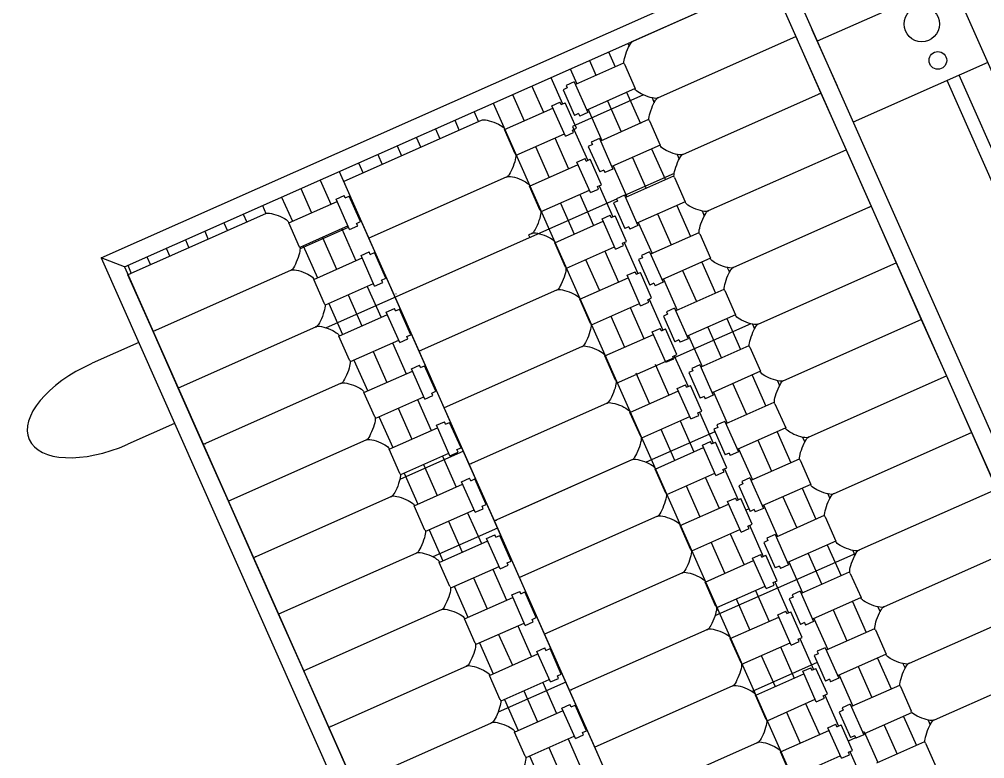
# Model space of a CAD drawing. Extents: x 3 to 114, y 126 to 173.
# Drawn here: x 82.012 to 83.104, y 167.817 to 168.653 of the extents above; entities that cross this region are included whole.
import ezdxf

# ---------------------------------------------------------------- set-up
doc = ezdxf.new("R2010")
doc.units = 0
doc.header["$LTSCALE"] = 0.02
doc.header["$MEASUREMENT"] = 0
doc.layers.get('0').update_dxf_attribs({"linetype": 'CONTINUOUS'})
doc.layers.add('A.enologiche', color=123, linetype='CONTINUOUS')

# ---------------------------------------------------------------- blocks, each defined once
blk = doc.blocks.new('AUDIT_I_000516092939-104')
for centre, major_axis, ratio, start_param, end_param in [((137.96, 97.91), (0.125, 0.125), 0.22381, 2.70123, 3.141593), ((137.96, 97.91), (0.125, 0.125), 0.22381, 0, 0.440362), ((144.71, 97.91), (0.125, -0.125), 0.249315, 2.652925, 3.141593), ((144.71, 97.91), (0.125, -0.125), 0.249315, 0, 0.488667), ((144.96, 97.91), (0.125, 0.125), 0.22381, 2.70123, 3.141593), ((144.96, 97.91), (0.125, 0.125), 0.22381, 0, 0.440362), ((151.71, 97.91), (0.125, -0.125), 0.249315, 2.652925, 3.141593), ((151.71, 97.91), (0.125, -0.125), 0.249315, 0, 0.488667), ((151.96, 97.91), (0.125, 0.125), 0.22381, 2.70123, 3.141593), ((151.96, 97.91), (0.125, 0.125), 0.22381, 0, 0.440362), ((158.71, 97.91), (0.125, -0.125), 0.249315, 2.652925, 3.141593), ((158.71, 97.91), (0.125, -0.125), 0.249315, 0, 0.488667), ((158.96, 97.91), (0.125, 0.125), 0.22381, 2.70123, 3.141593), ((158.96, 97.91), (0.125, 0.125), 0.22381, 0, 0.440362), ((165.71, 97.91), (0.125, -0.125), 0.249315, 2.652925, 3.141593), ((165.71, 97.91), (0.125, -0.125), 0.249315, 0, 0.488667), ((165.96, 97.91), (0.125, 0.125), 0.22381, 2.70123, 3.141593), ((165.96, 97.91), (0.125, 0.125), 0.22381, 0, 0.440362), ((172.71, 97.91), (0.125, -0.125), 0.249315, 2.652925, 3.141593), ((172.71, 97.91), (0.125, -0.125), 0.249315, 0, 0.488667), ((172.96, 97.91), (0.125, 0.125), 0.22381, 2.70123, 3.141593), ((172.96, 97.91), (0.125, 0.125), 0.22381, 0, 0.440362), ((179.71, 97.91), (0.125, -0.125), 0.249315, 2.652925, 3.141593), ((179.71, 97.91), (0.125, -0.125), 0.249315, 0, 0.488667), ((179.96, 97.91), (0.125, 0.125), 0.22381, 2.70123, 3.141593), ((179.96, 97.91), (0.125, 0.125), 0.22381, 0, 0.440362), ((186.71, 97.91), (0.125, -0.125), 0.249315, 2.652925, 3.141593), ((186.71, 97.91), (0.125, -0.125), 0.249315, 0, 0.488667), ((186.96, 97.91), (0.125, 0.125), 0.22381, 2.70123, 3.141593), ((186.96, 97.91), (0.125, 0.125), 0.22381, 0, 0.440362), ((193.71, 97.91), (0.125, -0.125), 0.249315, 2.652925, 3.141593), ((193.71, 97.91), (0.125, -0.125), 0.249315, 0, 0.488667), ((193.96, 97.91), (0.125, 0.125), 0.22381, 2.70123, 3.141593), ((193.96, 97.91), (0.125, 0.125), 0.22381, 0, 0.440362), ((138.21, 71.31), (0.125, 0.125), 0.22381, 2.70123, 3.141593), ((138.21, 71.31), (0.125, 0.125), 0.22381, 0, 0.440362), ((144.96, 71.31), (0.125, -0.125), 0.249315, 2.652925, 3.141593), ((144.96, 71.31), (0.125, -0.125), 0.249315, 0, 0.488667), ((145.21, 71.31), (0.125, 0.125), 0.22381, 2.70123, 3.141593), ((145.21, 71.31), (0.125, 0.125), 0.22381, 0, 0.440362), ((151.96, 71.31), (0.125, -0.125), 0.249315, 2.652925, 3.141593), ((151.96, 71.31), (0.125, -0.125), 0.249315, 0, 0.488667), ((152.21, 71.31), (0.125, 0.125), 0.22381, 2.70123, 3.141593), ((152.21, 71.31), (0.125, 0.125), 0.22381, 0, 0.440362), ((158.96, 71.31), (0.125, -0.125), 0.249315, 2.652925, 3.141593), ((158.96, 71.31), (0.125, -0.125), 0.249315, 0, 0.488667), ((159.21, 71.31), (0.125, 0.125), 0.22381, 2.70123, 3.141593), ((159.21, 71.31), (0.125, 0.125), 0.22381, 0, 0.440362), ((165.96, 71.31), (0.125, -0.125), 0.249315, 2.652925, 3.141593), ((165.96, 71.31), (0.125, -0.125), 0.249315, 0, 0.488667), ((166.21, 71.31), (0.125, 0.125), 0.22381, 2.70123, 3.141593), ((166.21, 71.31), (0.125, 0.125), 0.22381, 0, 0.440362), ((172.96, 71.31), (0.125, -0.125), 0.249315, 2.652925, 3.141593), ((172.96, 71.31), (0.125, -0.125), 0.249315, 0, 0.488667), ((173.21, 71.31), (0.125, 0.125), 0.22381, 2.70123, 3.141593), ((173.21, 71.31), (0.125, 0.125), 0.22381, 0, 0.440362), ((179.96, 71.31), (0.125, -0.125), 0.249315, 2.652925, 3.141593), ((179.96, 71.31), (0.125, -0.125), 0.249315, 0, 0.488667), ((180.21, 71.31), (0.125, 0.125), 0.22381, 2.70123, 3.141593), ((180.21, 71.31), (0.125, 0.125), 0.22381, 0, 0.440362), ((186.96, 71.31), (0.125, -0.125), 0.249315, 2.652925, 3.141593), ((186.96, 71.31), (0.125, -0.125), 0.249315, 0, 0.488667), ((187.21, 71.31), (0.125, 0.125), 0.22381, 2.70123, 3.141593), ((187.21, 71.31), (0.125, 0.125), 0.22381, 0, 0.440362), ((193.96, 71.31), (0.125, -0.125), 0.249315, 2.652925, 3.141593), ((193.96, 71.31), (0.125, -0.125), 0.249315, 0, 0.488667), ((194.21, 71.31), (0.125, 0.125), 0.22381, 2.70123, 3.141593), ((194.21, 71.31), (0.125, 0.125), 0.22381, 0, 0.440362), ((200.96, 71.31), (0.125, -0.125), 0.249315, 2.652925, 3.141593), ((200.96, 71.31), (0.125, -0.125), 0.249315, 0, 0.488667), ((201.21, 71.31), (0.125, 0.125), 0.22381, 2.70123, 3.141593), ((201.21, 71.31), (0.125, 0.125), 0.22381, 0, 0.440362), ((207.96, 71.31), (0.125, -0.125), 0.249315, 2.652925, 3.141593), ((207.96, 71.31), (0.125, -0.125), 0.249315, 0, 0.488667), ((208.21, 71.31), (0.125, 0.125), 0.22381, 2.70123, 3.141593), ((208.21, 71.31), (0.125, 0.125), 0.22381, 0, 0.440362), ((143.71, 18.16), (-0.125, -0.125), 0.22381, 0, 0.440362), ((143.96, 18.16), (-0.125, 0.125), 0.249315, 0, 0.488667), ((143.71, 18.16), (-0.125, -0.125), 0.22381, 2.70123, 3.141593), ((143.96, 18.16), (-0.125, 0.125), 0.249315, 2.652925, 3.141593), ((150.71, 18.16), (-0.125, -0.125), 0.22381, 0, 0.440362), ((150.96, 18.16), (-0.125, 0.125), 0.249315, 0, 0.488667), ((150.71, 18.16), (-0.125, -0.125), 0.22381, 2.70123, 3.141593), ((150.96, 18.16), (-0.125, 0.125), 0.249315, 2.652925, 3.141593), ((157.71, 18.16), (-0.125, -0.125), 0.22381, 0, 0.440362), ((157.96, 18.16), (-0.125, 0.125), 0.249315, 0, 0.488667), ((157.71, 18.16), (-0.125, -0.125), 0.22381, 2.70123, 3.141593), ((157.96, 18.16), (-0.125, 0.125), 0.249315, 2.652925, 3.141593), ((164.71, 18.16), (-0.125, -0.125), 0.22381, 0, 0.440362), ((164.71, 18.16), (-0.125, -0.125), 0.22381, 2.70123, 3.141593), ((164.96, 18.16), (-0.125, 0.125), 0.249315, 0, 0.488667), ((164.96, 18.16), (-0.125, 0.125), 0.249315, 2.652925, 3.141593), ((171.71, 18.16), (-0.125, -0.125), 0.22381, 0, 0.440362), ((171.96, 18.16), (-0.125, 0.125), 0.249315, 0, 0.488667), ((171.71, 18.16), (-0.125, -0.125), 0.22381, 2.70123, 3.141593), ((171.96, 18.16), (-0.125, 0.125), 0.249315, 2.652925, 3.141593), ((178.71, 18.16), (-0.125, -0.125), 0.22381, 0, 0.440362), ((178.71, 18.16), (-0.125, -0.125), 0.22381, 2.70123, 3.141593), ((178.96, 18.16), (-0.125, 0.125), 0.249315, 0, 0.488667), ((178.96, 18.16), (-0.125, 0.125), 0.249315, 2.652925, 3.141593), ((185.71, 18.16), (-0.125, -0.125), 0.22381, 0, 0.440362), ((185.96, 18.16), (-0.125, 0.125), 0.249315, 0, 0.488667), ((185.71, 18.16), (-0.125, -0.125), 0.22381, 2.70123, 3.141593), ((185.96, 18.16), (-0.125, 0.125), 0.249315, 2.652925, 3.141593), ((192.71, 18.16), (-0.125, -0.125), 0.22381, 0, 0.440362), ((192.71, 18.16), (-0.125, -0.125), 0.22381, 2.70123, 3.141593), ((192.96, 18.16), (-0.125, 0.125), 0.249315, 0, 0.488667), ((192.96, 18.16), (-0.125, 0.125), 0.249315, 2.652925, 3.141593)]:
    blk.add_ellipse(centre, major_axis=major_axis, ratio=ratio, start_param=start_param, end_param=end_param)

msp = doc.modelspace()

# ---------------------------------------------------------------- linework, layer by layer
at = {"layer": 'A.enologiche'}
for p, q in [((82.1041, 168.3833), (82.8719, 168.724)), ((82.8719, 168.724), (83.3748, 167.5905)), ((82.1305, 168.3731), (82.8617, 168.6976)), ((82.7064, 168.6286), (82.8617, 168.6976)), ((82.8617, 168.6976), (83.3484, 167.6007)), ((82.8617, 168.6976), (82.8901, 168.6336)), ((82.9084, 168.6417), (82.9368, 168.5777)), ((82.7001, 168.6258), (82.7015, 168.6228)), ((82.7347, 168.5646), (82.8901, 168.6336)), ((82.7347, 168.5646), (82.8901, 168.6336)), ((82.8901, 168.6336), (82.9185, 168.5696)), ((82.6783, 168.6162), (82.6858, 168.5994)), ((82.6951, 168.6036), (82.6407, 168.5794)), ((82.6566, 168.6065), (82.664, 168.5898)), ((82.6348, 168.5969), (82.6423, 168.5801)), ((82.6962, 168.6022), (82.7084, 168.5748)), ((82.613, 168.5872), (82.6262, 168.5575)), ((82.6394, 168.5822), (82.6303, 168.5781)), ((82.6394, 168.5822), (82.6547, 168.5477)), ((82.5913, 168.5776), (82.6045, 168.5479)), ((82.6315, 168.5754), (82.627, 168.5733)), ((82.627, 168.5733), (82.6398, 168.5444)), ((82.6303, 168.5781), (82.6315, 168.5754)), ((82.7084, 168.5748), (82.6535, 168.5505)), ((82.5695, 168.5679), (82.5827, 168.5382)), ((82.7176, 168.5675), (82.6375, 168.532)), ((82.6769, 168.5608), (82.6924, 168.5258)), ((82.6986, 168.5705), (82.7142, 168.5354)), ((82.7274, 168.5642), (82.7299, 168.5588)), ((82.7631, 168.5006), (82.9185, 168.5696)), ((82.7631, 168.5006), (82.9185, 168.5696)), ((82.9185, 168.5696), (82.9469, 168.5056)), ((82.5477, 168.5582), (82.9586, 167.6324)), ((82.5605, 168.5283), (82.6153, 168.5527)), ((82.6141, 168.5554), (82.6232, 168.5595)), ((82.6294, 168.521), (82.6141, 168.5554)), ((82.6245, 168.5567), (82.6232, 168.5595)), ((82.6245, 168.5567), (82.629, 168.5588)), ((82.6419, 168.5298), (82.629, 168.5588)), ((82.6551, 168.5512), (82.6706, 168.5161)), ((82.5341, 168.5385), (82.3787, 168.4696)), ((82.5042, 168.5389), (82.5093, 168.5275)), ((82.526, 168.5486), (82.5311, 168.5372)), ((82.6444, 168.5464), (82.6398, 168.5444)), ((82.6444, 168.5464), (82.6456, 168.5437)), ((82.6547, 168.5477), (82.6456, 168.5437)), ((82.7235, 168.5396), (82.6691, 168.5154)), ((82.7246, 168.5382), (82.7367, 168.5108)), ((82.4825, 168.5293), (82.4875, 168.5178)), ((82.5726, 168.5009), (82.5605, 168.5283)), ((82.6373, 168.5278), (82.6419, 168.5298)), ((82.6385, 168.525), (82.6373, 168.5278)), ((82.6375, 168.532), (82.6546, 168.4935)), ((82.4607, 168.5196), (82.4658, 168.5082)), ((82.5737, 168.4996), (82.6282, 168.5237)), ((82.6173, 168.5189), (82.6329, 168.4839)), ((82.6294, 168.521), (82.6385, 168.525)), ((82.6678, 168.5182), (82.6587, 168.5141)), ((82.6678, 168.5182), (82.6831, 168.4837)), ((82.4389, 168.51), (82.444, 168.4985)), ((82.5955, 168.5093), (82.6111, 168.4742)), ((82.6599, 168.5114), (82.6553, 168.5093)), ((82.6553, 168.5093), (82.6682, 168.4804)), ((82.6587, 168.5141), (82.6599, 168.5114)), ((82.7367, 168.5108), (82.6819, 168.4865)), ((82.727, 168.5065), (82.7426, 168.4715)), ((82.7915, 168.4367), (82.9469, 168.5056)), ((82.7915, 168.4367), (82.9469, 168.5056)), ((82.9469, 168.5056), (82.9753, 168.4416)), ((82.4172, 168.5003), (82.4222, 168.4889)), ((82.5723, 168.503), (82.5718, 168.5028)), ((82.6425, 168.4914), (82.6516, 168.4955)), ((82.6528, 168.4927), (82.6516, 168.4955)), ((82.6528, 168.4927), (82.6574, 168.4948)), ((82.6703, 168.4658), (82.6574, 168.4948)), ((82.7052, 168.4968), (82.7208, 168.4618)), ((82.7558, 168.5003), (82.7582, 168.4948)), ((82.3954, 168.4906), (82.4005, 168.4792)), ((82.5889, 168.4644), (82.6437, 168.4887)), ((82.6578, 168.457), (82.6425, 168.4914)), ((82.6831, 168.4837), (82.674, 168.4797)), ((82.6835, 168.4872), (82.699, 168.4521)), ((82.3736, 168.481), (82.8603, 167.3841)), ((82.5625, 168.4745), (82.4071, 168.4056)), ((82.5625, 168.4745), (82.4071, 168.4056)), ((82.6728, 168.4824), (82.6682, 168.4804)), ((82.6728, 168.4824), (82.674, 168.4797)), ((82.7526, 168.4788), (82.6964, 168.4539)), ((82.7519, 168.4756), (82.6974, 168.4514)), ((82.753, 168.4743), (82.7651, 168.4468)), ((82.3301, 168.4617), (82.3423, 168.4342)), ((82.3519, 168.4713), (82.364, 168.4439)), ((82.4071, 168.4056), (82.3787, 168.4696)), ((82.601, 168.4369), (82.5889, 168.4644)), ((82.6657, 168.4638), (82.6703, 168.4658)), ((82.6669, 168.4611), (82.6657, 168.4638)), ((82.6675, 168.4646), (82.683, 168.4295)), ((82.3083, 168.452), (82.3205, 168.4246)), ((82.37, 168.4498), (82.3791, 168.4539)), ((82.3803, 168.4511), (82.3791, 168.4539)), ((82.3803, 168.4511), (82.3849, 168.4532)), ((82.3977, 168.4242), (82.3849, 168.4532)), ((82.6021, 168.4356), (82.6565, 168.4597)), ((82.6457, 168.4549), (82.6612, 168.4199)), ((82.6578, 168.457), (82.6669, 168.4611)), ((82.6962, 168.4542), (82.6871, 168.4501)), ((82.6962, 168.4542), (82.7115, 168.4198)), ((82.2866, 168.4424), (82.2905, 168.4335)), ((82.3163, 168.4227), (82.3712, 168.4471)), ((82.6872, 168.4498), (82.3586, 168.304)), ((82.3852, 168.4154), (82.37, 168.4498)), ((82.6239, 168.4453), (82.6395, 168.4102)), ((82.6883, 168.4474), (82.6837, 168.4454)), ((82.6837, 168.4454), (82.6966, 168.4164)), ((82.6871, 168.4501), (82.6883, 168.4474)), ((82.7651, 168.4468), (82.7103, 168.4225)), ((82.7554, 168.4425), (82.771, 168.4075)), ((82.8199, 168.3727), (82.9753, 168.4416)), ((82.8199, 168.3727), (82.9753, 168.4416)), ((82.9753, 168.4416), (83.0037, 168.3776)), ((82.2899, 168.4329), (82.1345, 168.364)), ((82.2648, 168.4327), (82.2688, 168.4236)), ((82.6709, 168.4274), (82.68, 168.4315)), ((82.6812, 168.4288), (82.68, 168.4315)), ((82.6812, 168.4288), (82.6858, 168.4308)), ((82.6986, 168.4018), (82.6858, 168.4308)), ((82.7336, 168.4329), (82.7492, 168.3978)), ((82.7842, 168.4363), (82.7866, 168.4309)), ((82.243, 168.423), (82.2471, 168.4139)), ((82.3285, 168.3953), (82.3163, 168.4227)), ((82.3835, 168.4193), (82.3288, 168.395)), ((82.3296, 168.394), (82.384, 168.4181)), ((82.3852, 168.4154), (82.3944, 168.4195)), ((82.3932, 168.4222), (82.3977, 168.4242)), ((82.3944, 168.4195), (82.3932, 168.4222)), ((82.3981, 168.4258), (82.3972, 168.4254)), ((82.6173, 168.4004), (82.6721, 168.4247)), ((82.6862, 168.393), (82.6709, 168.4274)), ((82.7011, 168.4184), (82.6966, 168.4164)), ((82.7011, 168.4184), (82.7024, 168.4157)), ((82.7115, 168.4198), (82.7024, 168.4157)), ((82.7119, 168.4232), (82.7274, 168.3882)), ((82.2213, 168.4134), (82.2253, 168.4042)), ((82.3764, 168.4161), (82.3924, 168.3799)), ((82.5909, 168.4105), (82.5878, 168.4092)), ((82.5909, 168.4105), (82.5878, 168.4092)), ((82.5878, 168.4092), (82.5891, 168.4063)), ((82.7803, 168.4116), (82.7258, 168.3875)), ((82.7814, 168.4103), (82.7935, 168.3828)), ((82.1995, 168.4037), (82.2035, 168.3946)), ((82.3328, 168.3968), (82.3489, 168.3606)), ((82.3546, 168.4064), (82.3706, 168.3703)), ((82.4355, 168.3416), (82.4071, 168.4056)), ((82.6294, 168.3729), (82.6173, 168.4004)), ((82.6862, 168.393), (82.6953, 168.3971)), ((82.6941, 168.3998), (82.6986, 168.4018)), ((82.6953, 168.3971), (82.6941, 168.3998)), ((82.6958, 168.4006), (82.7114, 168.3656)), ((82.1777, 168.3941), (82.1818, 168.3849)), ((82.3983, 168.3858), (82.4075, 168.3899)), ((82.4136, 168.3514), (82.3983, 168.3858)), ((82.4087, 168.3872), (82.4075, 168.3899)), ((82.4087, 168.3872), (82.4133, 168.3892)), ((82.4261, 168.3602), (82.4133, 168.3892)), ((82.6305, 168.3716), (82.6849, 168.3958)), ((82.6741, 168.3909), (82.6896, 168.3559)), ((82.7246, 168.3902), (82.7155, 168.3861)), ((82.7155, 168.3861), (82.7167, 168.3834)), ((82.7246, 168.3902), (82.7399, 168.3558)), ((82.1041, 168.3833), (82.607, 167.2498)), ((82.1305, 168.3731), (82.1041, 168.3833)), ((82.1342, 168.3748), (82.1382, 168.3656)), ((82.156, 168.3844), (82.16, 168.3753)), ((82.3447, 168.3588), (82.3996, 168.3831)), ((82.6523, 168.3813), (82.6679, 168.3462)), ((82.7167, 168.3834), (82.7121, 168.3814)), ((82.7121, 168.3814), (82.725, 168.3524)), ((82.7935, 168.3828), (82.7387, 168.3585)), ((82.7838, 168.3785), (82.7993, 168.3435)), ((82.8483, 168.3087), (83.0037, 168.3776)), ((82.8483, 168.3087), (83.0037, 168.3776)), ((83.0037, 168.3776), (83.0321, 168.3137)), ((82.1305, 168.3731), (82.6172, 167.2762)), ((82.1629, 168.3), (82.1345, 168.364)), ((82.3183, 168.3689), (82.1629, 168.3)), ((82.3183, 168.3689), (82.1629, 168.3)), ((82.3189, 168.3695), (82.3191, 168.3691)), ((82.6993, 168.3635), (82.7084, 168.3675)), ((82.7145, 168.329), (82.6993, 168.3635)), ((82.7096, 168.3648), (82.7084, 168.3675)), ((82.7096, 168.3648), (82.7142, 168.3668)), ((82.727, 168.3379), (82.7142, 168.3668)), ((82.762, 168.3689), (82.7776, 168.3338)), ((82.8126, 168.3723), (82.815, 168.3669)), ((82.3569, 168.3313), (82.3447, 168.3588)), ((82.358, 168.33), (82.4124, 168.3542)), ((82.4136, 168.3514), (82.4228, 168.3555)), ((82.4215, 168.3582), (82.4261, 168.3602)), ((82.4228, 168.3555), (82.4215, 168.3582)), ((82.6456, 168.3364), (82.7005, 168.3607)), ((82.7295, 168.3545), (82.725, 168.3524)), ((82.7295, 168.3545), (82.7308, 168.3517)), ((82.7399, 168.3558), (82.7308, 168.3517)), ((82.7403, 168.3592), (82.7558, 168.3242)), ((82.3835, 168.3413), (82.399, 168.3063)), ((82.4053, 168.351), (82.4208, 168.3159)), ((82.4639, 168.2776), (82.4355, 168.3416)), ((82.6193, 168.3466), (82.4639, 168.2776)), ((82.6193, 168.3466), (82.4639, 168.2776)), ((82.8086, 168.3476), (82.7542, 168.3235)), ((82.8097, 168.3463), (82.8219, 168.3189)), ((82.3617, 168.3317), (82.3773, 168.2966)), ((82.6578, 168.309), (82.6456, 168.3364)), ((82.6589, 168.3076), (82.7133, 168.3318)), ((82.7145, 168.329), (82.7237, 168.3331)), ((82.7225, 168.3358), (82.727, 168.3379)), ((82.7237, 168.3331), (82.7225, 168.3358)), ((82.7242, 168.3366), (82.7398, 168.3016)), ((82.4267, 168.3219), (82.4359, 168.3259)), ((82.442, 168.2874), (82.4267, 168.3219)), ((82.4371, 168.3232), (82.4359, 168.3259)), ((82.4371, 168.3232), (82.4417, 168.3252)), ((82.4545, 168.2963), (82.4417, 168.3252)), ((82.7025, 168.327), (82.718, 168.2919)), ((82.753, 168.3262), (82.7439, 168.3222)), ((82.7439, 168.3222), (82.7451, 168.3194)), ((82.753, 168.3262), (82.7683, 168.2918)), ((82.3731, 168.2948), (82.428, 168.3191)), ((82.6807, 168.3173), (82.6963, 168.2823)), ((82.8391, 168.3088), (82.6867, 168.2412)), ((82.7451, 168.3194), (82.7405, 168.3174)), ((82.7405, 168.3174), (82.7534, 168.2884)), ((82.8219, 168.3189), (82.7671, 168.2945)), ((82.8122, 168.3146), (82.8277, 168.2795)), ((82.8767, 168.2447), (83.0321, 168.3137)), ((82.8767, 168.2447), (83.0321, 168.3137)), ((83.0321, 168.3137), (83.0605, 168.2497)), ((82.1913, 168.236), (82.1629, 168.3)), ((82.3467, 168.3049), (82.1913, 168.236)), ((82.3467, 168.3049), (82.1913, 168.236)), ((82.7277, 168.2995), (82.7368, 168.3035)), ((82.7429, 168.2651), (82.7277, 168.2995)), ((82.738, 168.3008), (82.7368, 168.3035)), ((82.738, 168.3008), (82.7426, 168.3028)), ((82.7554, 168.2739), (82.7426, 168.3028)), ((82.7904, 168.3049), (82.806, 168.2698)), ((82.841, 168.3083), (82.8434, 168.3029)), ((82.3853, 168.2674), (82.3731, 168.2948)), ((82.3864, 168.266), (82.4408, 168.2902)), ((82.4336, 168.287), (82.4492, 168.252)), ((82.442, 168.2874), (82.4512, 168.2915)), ((82.4499, 168.2942), (82.4545, 168.2963)), ((82.4512, 168.2915), (82.4499, 168.2942)), ((82.674, 168.2724), (82.7289, 168.2967)), ((82.7579, 168.2905), (82.7534, 168.2884)), ((82.7579, 168.2905), (82.7591, 168.2877)), ((82.7683, 168.2918), (82.7591, 168.2877)), ((82.7687, 168.2952), (82.7842, 168.2602)), ((82.4119, 168.2773), (82.4274, 168.2423)), ((82.4922, 168.2136), (82.4639, 168.2776)), ((82.6476, 168.2826), (82.4922, 168.2136)), ((82.6476, 168.2826), (82.4922, 168.2136)), ((82.837, 168.2836), (82.7826, 168.2595)), ((82.8381, 168.2823), (82.8503, 168.2549)), ((82.3901, 168.2677), (82.4057, 168.2326)), ((82.6862, 168.245), (82.674, 168.2724)), ((82.7429, 168.2651), (82.7521, 168.2691)), ((82.7509, 168.2718), (82.7554, 168.2739)), ((82.7521, 168.2691), (82.7509, 168.2718)), ((82.7526, 168.2726), (82.7682, 168.2376)), ((82.4015, 168.2308), (82.4563, 168.2551)), ((82.4551, 168.2579), (82.4643, 168.2619)), ((82.4704, 168.2234), (82.4551, 168.2579)), ((82.4655, 168.2592), (82.4643, 168.2619)), ((82.4655, 168.2592), (82.4701, 168.2612)), ((82.4829, 168.2323), (82.4701, 168.2612)), ((82.7309, 168.263), (82.7464, 168.2279)), ((82.7735, 168.2554), (82.7689, 168.2534)), ((82.7814, 168.2622), (82.7723, 168.2582)), ((82.7723, 168.2582), (82.7735, 168.2554)), ((82.7814, 168.2622), (82.7967, 168.2278)), ((82.8503, 168.2549), (82.7955, 168.2305)), ((82.6873, 168.2436), (82.6873, 168.2437)), ((82.7091, 168.2533), (82.7246, 168.2183)), ((82.7689, 168.2534), (82.7817, 168.2245)), ((82.8406, 168.2506), (82.8561, 168.2155)), ((82.8694, 168.2443), (82.8718, 168.2389)), ((82.9051, 168.1807), (83.0605, 168.2497)), ((82.9051, 168.1807), (83.0605, 168.2497)), ((83.0605, 168.2497), (83.0889, 168.1857)), ((82.2197, 168.172), (82.1913, 168.236)), ((82.3751, 168.241), (82.2197, 168.172)), ((82.3751, 168.241), (82.2197, 168.172)), ((82.3757, 168.2415), (82.3759, 168.2411)), ((82.4783, 168.2302), (82.4829, 168.2323)), ((82.7024, 168.2084), (82.7573, 168.2327)), ((82.756, 168.2355), (82.7652, 168.2395)), ((82.7713, 168.2011), (82.756, 168.2355)), ((82.7664, 168.2368), (82.7652, 168.2395)), ((82.7664, 168.2368), (82.771, 168.2388)), ((82.7838, 168.2099), (82.771, 168.2388)), ((82.8188, 168.2409), (82.8344, 168.2059)), ((82.4137, 168.2034), (82.4015, 168.2308)), ((82.4148, 168.202), (82.4692, 168.2262)), ((82.462, 168.223), (82.4776, 168.188)), ((82.4704, 168.2234), (82.4795, 168.2275)), ((82.4795, 168.2275), (82.4783, 168.2302)), ((82.7863, 168.2265), (82.7817, 168.2245)), ((82.7863, 168.2265), (82.7875, 168.2237)), ((82.7967, 168.2278), (82.7875, 168.2237)), ((82.797, 168.2313), (82.8126, 168.1962)), ((82.4403, 168.2134), (82.4558, 168.1783)), ((82.5206, 168.1496), (82.4922, 168.2136)), ((82.676, 168.2186), (82.5206, 168.1496)), ((82.676, 168.2186), (82.5206, 168.1496)), ((82.8654, 168.2196), (82.811, 168.1955)), ((82.8665, 168.2183), (82.8787, 168.1909)), ((82.4185, 168.2037), (82.434, 168.1687)), ((82.7146, 168.181), (82.7024, 168.2084)), ((82.7157, 168.1797), (82.7701, 168.2038)), ((82.7713, 168.2011), (82.7805, 168.2051)), ((82.7792, 168.2079), (82.7838, 168.2099)), ((82.7805, 168.2051), (82.7792, 168.2079)), ((82.781, 168.2086), (82.7966, 168.1736)), ((82.4299, 168.1668), (82.4847, 168.1911)), ((82.4835, 168.1939), (82.4927, 168.1979)), ((82.4988, 168.1595), (82.4835, 168.1939)), ((82.4939, 168.1952), (82.4927, 168.1979)), ((82.4939, 168.1952), (82.4984, 168.1972)), ((82.5113, 168.1683), (82.4984, 168.1972)), ((82.7375, 168.1893), (82.753, 168.1543)), ((82.7593, 168.199), (82.7748, 168.1639)), ((82.8019, 168.1914), (82.7973, 168.1894)), ((82.7973, 168.1894), (82.8101, 168.1605)), ((82.8098, 168.1982), (82.8006, 168.1942)), ((82.8006, 168.1942), (82.8019, 168.1914)), ((82.8098, 168.1982), (82.8251, 168.1638)), ((82.8787, 168.1909), (82.8238, 168.1666)), ((82.404, 168.1775), (82.4042, 168.1771)), ((82.7985, 168.1866), (82.7207, 168.1521)), ((82.869, 168.1866), (82.8845, 168.1515)), ((82.8978, 168.1803), (82.9002, 168.1749)), ((82.9335, 168.1167), (83.0889, 168.1857)), ((82.9335, 168.1167), (83.0889, 168.1857)), ((83.0889, 168.1857), (83.1173, 168.1217)), ((82.2481, 168.108), (82.2197, 168.172)), ((82.4035, 168.177), (82.2481, 168.108)), ((82.4035, 168.177), (82.2481, 168.108)), ((82.4421, 168.1394), (82.4299, 168.1668)), ((82.5067, 168.1663), (82.5113, 168.1683)), ((82.7308, 168.1444), (82.7857, 168.1688)), ((82.7844, 168.1715), (82.7936, 168.1756)), ((82.7997, 168.1371), (82.7844, 168.1715)), ((82.7948, 168.1728), (82.7936, 168.1756)), ((82.7948, 168.1728), (82.7994, 168.1748)), ((82.8122, 168.1459), (82.7994, 168.1748)), ((82.8254, 168.1673), (82.841, 168.1322)), ((82.8472, 168.1769), (82.8627, 168.1419)), ((82.514, 168.1646), (82.442, 168.1326)), ((82.4432, 168.1381), (82.4976, 168.1622)), ((82.4904, 168.159), (82.506, 168.124)), ((82.4988, 168.1595), (82.5079, 168.1635)), ((82.5079, 168.1635), (82.5067, 168.1663)), ((82.8147, 168.1625), (82.8101, 168.1605)), ((82.8147, 168.1625), (82.8159, 168.1598)), ((82.8251, 168.1638), (82.8159, 168.1598)), ((82.8938, 168.1557), (82.8394, 168.1315)), ((82.4687, 168.1494), (82.4842, 168.1143)), ((82.549, 168.0857), (82.5206, 168.1496)), ((82.7044, 168.1546), (82.549, 168.0857)), ((82.7044, 168.1546), (82.5708, 168.0953)), ((82.8076, 168.1439), (82.8122, 168.1459)), ((82.8094, 168.1447), (82.825, 168.1096)), ((82.8949, 168.1543), (82.9071, 168.1269)), ((82.4469, 168.1397), (82.4624, 168.1047)), ((82.5119, 168.1299), (82.521, 168.134)), ((82.5223, 168.1312), (82.521, 168.134)), ((82.743, 168.117), (82.7308, 168.1444)), ((82.7441, 168.1157), (82.7985, 168.1398)), ((82.7876, 168.135), (82.8032, 168.1)), ((82.7997, 168.1371), (82.8089, 168.1411)), ((82.8089, 168.1411), (82.8076, 168.1439)), ((82.8382, 168.1343), (82.829, 168.1302)), ((82.8382, 168.1343), (82.8535, 168.0998)), ((82.4583, 168.1028), (82.5131, 168.1272)), ((82.5272, 168.0955), (82.5119, 168.1299)), ((82.5223, 168.1312), (82.5268, 168.1332)), ((82.5397, 168.1043), (82.5268, 168.1332)), ((82.7659, 168.1253), (82.7814, 168.0903)), ((82.8303, 168.1275), (82.8257, 168.1254)), ((82.8257, 168.1254), (82.8385, 168.0965)), ((82.829, 168.1302), (82.8303, 168.1275)), ((82.9071, 168.1269), (82.8522, 168.1026)), ((82.4319, 168.113), (82.2765, 168.044)), ((82.4319, 168.113), (82.2765, 168.044)), ((82.8756, 168.1129), (82.8911, 168.0779)), ((82.8974, 168.1226), (82.9129, 168.0876)), ((82.9262, 168.1164), (82.9286, 168.1109)), ((82.9619, 168.0528), (83.1173, 168.1217)), ((82.9619, 168.0528), (83.1173, 168.1217)), ((82.2765, 168.044), (82.2481, 168.108)), ((82.4704, 168.0754), (82.4583, 168.1028)), ((82.5351, 168.1023), (82.5397, 168.1043)), ((82.5363, 168.0995), (82.5351, 168.1023)), ((82.7592, 168.0804), (82.814, 168.1048)), ((82.8128, 168.1075), (82.822, 168.1116)), ((82.8281, 168.0731), (82.8128, 168.1075)), ((82.8232, 168.1088), (82.822, 168.1116)), ((82.8232, 168.1088), (82.8278, 168.1109)), ((82.8406, 168.0819), (82.8278, 168.1109)), ((82.8538, 168.1033), (82.8694, 168.0682)), ((82.4715, 168.0741), (82.526, 168.0982)), ((82.5188, 168.095), (82.5344, 168.06)), ((82.5272, 168.0955), (82.5363, 168.0995)), ((82.7328, 168.0906), (82.5774, 168.0217)), ((82.7328, 168.0906), (82.5774, 168.0217)), ((82.8372, 168.0995), (82.8335, 168.0979)), ((82.8431, 168.0985), (82.8385, 168.0965)), ((82.8431, 168.0985), (82.8443, 168.0958)), ((82.8535, 168.0998), (82.8443, 168.0958)), ((82.9222, 168.0917), (82.8678, 168.0675)), ((82.9233, 168.0903), (82.9355, 168.0629)), ((82.497, 168.0854), (82.5126, 168.0503)), ((82.5513, 168.0867), (82.549, 168.0857)), ((82.5774, 168.0217), (82.549, 168.0857)), ((82.7714, 168.053), (82.7592, 168.0804)), ((82.836, 168.0799), (82.8406, 168.0819)), ((82.8372, 168.0772), (82.836, 168.0799)), ((82.8378, 168.0807), (82.8533, 168.0456)), ((82.4753, 168.0757), (82.4908, 168.0407)), ((82.5526, 168.0775), (82.4796, 168.0451)), ((82.5403, 168.0659), (82.5494, 168.07)), ((82.5507, 168.0672), (82.5494, 168.07)), ((82.5507, 168.0672), (82.5552, 168.0693)), ((82.5681, 168.0403), (82.5552, 168.0693)), ((82.7725, 168.0517), (82.8269, 168.0758)), ((82.816, 168.071), (82.8316, 168.036)), ((82.8281, 168.0731), (82.8372, 168.0772)), ((82.8666, 168.0703), (82.8574, 168.0662)), ((82.8666, 168.0703), (82.8818, 168.0359)), ((82.4867, 168.0388), (82.5415, 168.0632)), ((82.5556, 168.0315), (82.5403, 168.0659)), ((82.7943, 168.0614), (82.8098, 168.0263)), ((82.8586, 168.0635), (82.8541, 168.0614)), ((82.8541, 168.0614), (82.8669, 168.0325)), ((82.8574, 168.0662), (82.8586, 168.0635)), ((82.9355, 168.0629), (82.8806, 168.0386)), ((82.9257, 168.0586), (82.9413, 168.0236)), ((82.9903, 167.9888), (83.1456, 168.0577)), ((82.9903, 167.9888), (83.1456, 168.0577)), ((82.4603, 168.049), (82.3049, 167.9801)), ((82.4603, 168.049), (82.3049, 167.9801)), ((82.4608, 168.0496), (82.461, 168.0491)), ((82.9581, 168.049), (82.7985, 167.9782)), ((82.8412, 168.0435), (82.8504, 168.0476)), ((82.8516, 168.0448), (82.8504, 168.0476)), ((82.8516, 168.0448), (82.8561, 168.0469)), ((82.869, 168.0179), (82.8561, 168.0469)), ((82.904, 168.049), (82.9195, 168.0139)), ((82.9546, 168.0524), (82.957, 168.0469)), ((82.3049, 167.9801), (82.2765, 168.044)), ((82.4988, 168.0114), (82.4867, 168.0388)), ((82.5556, 168.0315), (82.5647, 168.0355)), ((82.5635, 168.0383), (82.5681, 168.0403)), ((82.5647, 168.0355), (82.5635, 168.0383)), ((82.7876, 168.0165), (82.8424, 168.0408)), ((82.8565, 168.0091), (82.8412, 168.0435)), ((82.8818, 168.0359), (82.8727, 168.0318)), ((82.8822, 168.0393), (82.8978, 168.0043)), ((82.4999, 168.0101), (82.5544, 168.0342)), ((82.5472, 168.0311), (82.5627, 167.996)), ((82.7612, 168.0266), (82.6058, 167.9577)), ((82.7612, 168.0266), (82.6058, 167.9577)), ((82.8715, 168.0345), (82.8669, 168.0325)), ((82.8715, 168.0345), (82.8727, 168.0318)), ((82.9506, 168.0277), (82.8962, 168.0035)), ((82.9517, 168.0264), (82.9639, 167.9989)), ((82.5254, 168.0214), (82.541, 167.9864)), ((82.6058, 167.9577), (82.5774, 168.0217)), ((82.7998, 167.989), (82.7876, 168.0165)), ((82.8644, 168.0159), (82.869, 168.0179)), ((82.8656, 168.0132), (82.8644, 168.0159)), ((82.8662, 168.0167), (82.8817, 167.9817)), ((82.5037, 168.0117), (82.5192, 167.9767)), ((82.5687, 168.0019), (82.5778, 168.006)), ((82.579, 168.0032), (82.5778, 168.006)), ((82.579, 168.0032), (82.5836, 168.0053)), ((82.5965, 167.9763), (82.5836, 168.0053)), ((82.8009, 167.9877), (82.8553, 168.0119)), ((82.8444, 168.007), (82.86, 167.972)), ((82.8565, 168.0091), (82.8656, 168.0132)), ((82.895, 168.0063), (82.8858, 168.0022)), ((82.895, 168.0063), (82.9102, 167.9719)), ((82.5151, 167.9749), (82.5699, 167.9992)), ((82.584, 167.9675), (82.5687, 168.0019)), ((82.8227, 167.9974), (82.8382, 167.9623)), ((82.887, 167.9995), (82.8825, 167.9975)), ((82.8825, 167.9975), (82.8953, 167.9685)), ((82.8858, 168.0022), (82.887, 167.9995)), ((82.9639, 167.9989), (82.909, 167.9746)), ((82.9541, 167.9946), (82.9697, 167.9596)), ((83.0186, 167.9248), (83.174, 167.9937)), ((83.0186, 167.9248), (83.174, 167.9937)), ((82.4887, 167.985), (82.3333, 167.9161)), ((82.4887, 167.985), (82.3333, 167.9161)), ((82.4892, 167.9856), (82.4894, 167.9851)), ((82.8696, 167.9796), (82.8787, 167.9836)), ((82.88, 167.9809), (82.8787, 167.9836)), ((82.88, 167.9809), (82.8845, 167.9829)), ((82.8974, 167.954), (82.8845, 167.9829)), ((82.9324, 167.985), (82.9479, 167.9499)), ((82.983, 167.9884), (82.9854, 167.983)), ((82.3333, 167.9161), (82.3049, 167.9801)), ((82.5272, 167.9474), (82.5151, 167.9749)), ((82.5283, 167.9461), (82.5827, 167.9702)), ((82.584, 167.9675), (82.5931, 167.9716)), ((82.5919, 167.9743), (82.5965, 167.9763)), ((82.5931, 167.9716), (82.5919, 167.9743)), ((82.816, 167.9525), (82.8708, 167.9768)), ((82.8849, 167.9451), (82.8696, 167.9796)), ((82.8999, 167.9706), (82.8953, 167.9685)), ((82.8999, 167.9706), (82.9011, 167.9678)), ((82.9102, 167.9719), (82.9011, 167.9678)), ((82.9106, 167.9753), (82.9262, 167.9403)), ((82.5756, 167.9671), (82.5911, 167.932)), ((82.7896, 167.9626), (82.6342, 167.8937)), ((82.7896, 167.9626), (82.6342, 167.8937)), ((82.979, 167.9637), (82.9246, 167.9396)), ((82.9801, 167.9624), (82.9922, 167.935)), ((82.5538, 167.9574), (82.5694, 167.9224)), ((82.6342, 167.8937), (82.6058, 167.9577)), ((82.8281, 167.9251), (82.816, 167.9525)), ((82.8849, 167.9451), (82.894, 167.9492)), ((82.8928, 167.9519), (82.8974, 167.954)), ((82.894, 167.9492), (82.8928, 167.9519)), ((82.8946, 167.9527), (82.9101, 167.9177)), ((82.5321, 167.9478), (82.5476, 167.9127)), ((82.5971, 167.9379), (82.6062, 167.942)), ((82.6124, 167.9035), (82.5971, 167.9379)), ((82.6074, 167.9393), (82.6062, 167.942)), ((82.6074, 167.9393), (82.612, 167.9413)), ((82.6248, 167.9123), (82.612, 167.9413)), ((82.8292, 167.9237), (82.8837, 167.9479)), ((82.8728, 167.9431), (82.8884, 167.908)), ((82.9233, 167.9423), (82.9142, 167.9383)), ((82.9142, 167.9383), (82.9154, 167.9355)), ((82.9233, 167.9423), (82.9386, 167.9079)), ((82.5434, 167.9109), (82.5983, 167.9352)), ((82.851, 167.9334), (82.8666, 167.8984)), ((82.9154, 167.9355), (82.9109, 167.9335)), ((82.9109, 167.9335), (82.9237, 167.9045)), ((82.9922, 167.935), (82.9374, 167.9106)), ((82.9825, 167.9306), (82.9981, 167.8956)), ((83.047, 167.8608), (83.2024, 167.9298)), ((83.047, 167.8608), (83.2024, 167.9298)), ((82.3617, 167.8521), (82.3333, 167.9161)), ((82.5171, 167.921), (82.3617, 167.8521)), ((82.5171, 167.921), (82.3617, 167.8521)), ((82.5176, 167.9216), (82.5178, 167.9212)), ((82.9144, 167.9254), (82.8408, 167.8927)), ((82.898, 167.9156), (82.9071, 167.9196)), ((82.9133, 167.8811), (82.898, 167.9156)), ((82.9084, 167.9169), (82.9071, 167.9196)), ((82.9084, 167.9169), (82.9129, 167.9189)), ((82.9258, 167.89), (82.9129, 167.9189)), ((82.9608, 167.921), (82.9763, 167.8859)), ((83.0113, 167.9244), (83.0137, 167.919)), ((82.5556, 167.8834), (82.5434, 167.9109)), ((82.5567, 167.8821), (82.6111, 167.9063)), ((82.6124, 167.9035), (82.6215, 167.9076)), ((82.6203, 167.9103), (82.6248, 167.9123)), ((82.6215, 167.9076), (82.6203, 167.9103)), ((82.8448, 167.8887), (82.8992, 167.9128)), ((82.9283, 167.9066), (82.9237, 167.9045)), ((82.9283, 167.9066), (82.9295, 167.9038)), ((82.9386, 167.9079), (82.9295, 167.9038)), ((82.939, 167.9113), (82.9545, 167.8763)), ((82.6299, 167.9034), (82.5532, 167.8694)), ((82.5822, 167.8934), (82.5978, 167.8584)), ((82.604, 167.9031), (82.6195, 167.868)), ((82.6626, 167.8297), (82.6342, 167.8937)), ((82.818, 167.8987), (82.6626, 167.8297)), ((82.818, 167.8987), (82.6626, 167.8297)), ((83.0074, 167.8997), (82.953, 167.8756)), ((83.0085, 167.8984), (83.0206, 167.871)), ((82.5604, 167.8838), (82.576, 167.8487)), ((82.8444, 167.8885), (82.8448, 167.8887)), ((82.8565, 167.8611), (82.8444, 167.8885)), ((82.8576, 167.8597), (82.9121, 167.8839)), ((82.9133, 167.8811), (82.9224, 167.8852)), ((82.9212, 167.8879), (82.9258, 167.89)), ((82.9224, 167.8852), (82.9212, 167.8879)), ((82.923, 167.8887), (82.9385, 167.8537)), ((82.6255, 167.874), (82.6346, 167.878)), ((82.6407, 167.8395), (82.6255, 167.874)), ((82.6358, 167.8753), (82.6346, 167.878)), ((82.6358, 167.8753), (82.6404, 167.8773)), ((82.6532, 167.8484), (82.6404, 167.8773)), ((82.9012, 167.8791), (82.9168, 167.844)), ((82.9517, 167.8783), (82.9426, 167.8743)), ((82.9426, 167.8743), (82.9438, 167.8715)), ((82.9517, 167.8783), (82.967, 167.8439)), ((82.5718, 167.8469), (82.6267, 167.8712)), ((82.8794, 167.8694), (82.895, 167.8344)), ((82.9438, 167.8715), (82.9392, 167.8695)), ((82.9392, 167.8695), (82.9521, 167.8406)), ((83.0216, 167.8688), (82.9668, 167.8444)), ((83.0119, 167.8645), (83.0265, 167.8316)), ((82.3901, 167.7881), (82.3617, 167.8521)), ((82.5454, 167.8571), (82.3901, 167.7881)), ((82.5454, 167.8571), (82.3901, 167.7881)), ((82.9264, 167.8516), (82.9355, 167.8556)), ((82.9417, 167.8172), (82.9264, 167.8516)), ((82.9367, 167.8529), (82.9355, 167.8556)), ((82.9367, 167.8529), (82.9413, 167.8549)), ((82.9542, 167.826), (82.9413, 167.8549)), ((82.9901, 167.8548), (83.0047, 167.822)), ((83.0397, 167.8604), (83.0421, 167.855)), ((82.584, 167.8195), (82.5718, 167.8469)), ((82.5851, 167.8181), (82.6395, 167.8423)), ((82.6324, 167.8391), (82.6763, 167.7401)), ((82.6407, 167.8395), (82.6499, 167.8436)), ((82.6487, 167.8463), (82.6532, 167.8484)), ((82.6499, 167.8436), (82.6487, 167.8463)), ((82.8728, 167.8245), (82.9276, 167.8488)), ((82.9576, 167.8404), (82.9494, 167.8367)), ((82.9567, 167.8426), (82.9521, 167.8406)), ((82.9567, 167.8426), (82.9579, 167.8398)), ((82.967, 167.8439), (82.9579, 167.8398)), ((82.9674, 167.8473), (82.9658, 167.8466)), ((82.9674, 167.8473), (82.9829, 167.8123)), ((82.6106, 167.8294), (82.6545, 167.7304)), ((82.691, 167.7657), (82.6626, 167.8297)), ((82.8464, 167.8347), (82.691, 167.7657)), ((82.8464, 167.8347), (82.691, 167.7657)), ((83.0358, 167.8357), (82.9813, 167.8116)), ((83.0369, 167.8344), (83.049, 167.807)), ((82.5888, 167.8198), (82.6328, 167.7208)), ((82.8849, 167.7971), (82.8728, 167.8245)), ((82.886, 167.7958), (82.9404, 167.8199)), ((82.9417, 167.8172), (82.9508, 167.8212)), ((82.9496, 167.824), (82.9542, 167.826)), ((82.9508, 167.8212), (82.9496, 167.824)), ((82.9514, 167.8247), (82.9669, 167.7897))]:
    msp.add_line(p, q, dxfattribs=at)
at = {"layer": 'A.enologiche', "linetype": 'Continuous'}
for p, q in [((83.0667, 168.6956), (82.9144, 168.6282)), ((83.0667, 168.6956), (83.4729, 167.7785)), ((83.1072, 168.6042), (82.955, 168.5368)), ((83.3864, 167.8496), (83.0612, 168.5838)), ((83.4002, 167.8556), (83.0749, 168.5899)), ((82.1466, 168.2874), (82.0939, 168.264)), ((82.1872, 168.196), (82.1344, 168.1725))]:
    msp.add_line(p, q, dxfattribs=at)
for centre, radius in [((83.0326, 168.6477), 0.02), ((83.0508, 168.6066), 0.01)]:
    msp.add_circle(centre, radius, dxfattribs=at)
at = {"layer": 'A.enologiche', "extrusion": (0, 0, -1)}
for centre, major_axis, ratio in [((82.7013, 168.6154), (0.0051, 0.0132), 0.201122), ((82.7215, 168.5697), (-0.0132, 0.0051), 0.248361), ((82.7297, 168.5514), (0.0051, 0.0132), 0.201122), ((82.5473, 168.5334), (0.0132, -0.0051), 0.248361), ((82.7499, 168.5057), (-0.0132, 0.0051), 0.248361), ((82.5676, 168.4877), (-0.0051, -0.0132), 0.201122), ((82.758, 168.4875), (0.0051, 0.0132), 0.201122), ((82.5757, 168.4694), (0.0132, -0.0051), 0.248361), ((82.7783, 168.4417), (-0.0132, 0.0051), 0.248361), ((82.3031, 168.4278), (0.0132, -0.0051), 0.248361), ((82.5959, 168.4237), (-0.0051, -0.0132), 0.201122), ((82.7864, 168.4235), (0.0051, 0.0132), 0.201122), ((82.6041, 168.4055), (0.0132, -0.0051), 0.248361), ((82.3234, 168.3821), (-0.0051, -0.0132), 0.201122), ((82.8067, 168.3778), (-0.0132, 0.0051), 0.248361), ((82.3315, 168.3638), (0.0132, -0.0051), 0.248361), ((82.6243, 168.3597), (-0.0051, -0.0132), 0.201122), ((82.8148, 168.3595), (0.0051, 0.0132), 0.201122), ((82.6324, 168.3415), (0.0132, -0.0051), 0.248361), ((82.3518, 168.3181), (-0.0051, -0.0132), 0.201122), ((82.6527, 168.2958), (-0.0051, -0.0132), 0.201122), ((82.8351, 168.3138), (-0.0132, 0.0051), 0.248361), ((82.8432, 168.2955), (0.0051, 0.0132), 0.201122), ((82.3599, 168.2999), (0.0132, -0.0051), 0.248361), ((82.6608, 168.2775), (0.0132, -0.0051), 0.248361), ((82.3802, 168.2542), (-0.0051, -0.0132), 0.201122), ((82.8635, 168.2498), (-0.0132, 0.0051), 0.248361), ((82.6811, 168.2318), (-0.0051, -0.0132), 0.201122), ((82.8716, 168.2315), (0.0051, 0.0132), 0.201122), ((82.3883, 168.2359), (0.0132, -0.0051), 0.248361), ((82.6892, 168.2135), (0.0132, -0.0051), 0.248361), ((82.4086, 168.1902), (-0.0051, -0.0132), 0.201122), ((82.8919, 168.1858), (-0.0132, 0.0051), 0.248361), ((82.4167, 168.1719), (0.0132, -0.0051), 0.248361), ((82.7095, 168.1678), (-0.0051, -0.0132), 0.201122), ((82.9, 168.1675), (0.0051, 0.0132), 0.201122), ((82.7176, 168.1495), (0.0132, -0.0051), 0.248361), ((82.437, 168.1262), (-0.0051, -0.0132), 0.201122), ((82.9203, 168.1218), (-0.0132, 0.0051), 0.248361), ((82.4451, 168.1079), (0.0132, -0.0051), 0.248361), ((82.7379, 168.1038), (-0.0051, -0.0132), 0.201122), ((82.9284, 168.1035), (0.0051, 0.0132), 0.201122), ((82.746, 168.0855), (0.0132, -0.0051), 0.248361), ((82.4654, 168.0622), (-0.0051, -0.0132), 0.201122), ((82.9487, 168.0578), (-0.0132, 0.0051), 0.248361), ((82.4735, 168.0439), (0.0132, -0.0051), 0.248361), ((82.7663, 168.0398), (-0.0051, -0.0132), 0.201122), ((82.9568, 168.0396), (0.0051, 0.0132), 0.201122), ((82.7744, 168.0215), (0.0132, -0.0051), 0.248361), ((82.4938, 167.9982), (-0.0051, -0.0132), 0.201122), ((82.9771, 167.9939), (-0.0132, 0.0051), 0.248361), ((82.5019, 167.9799), (0.0132, -0.0051), 0.248361), ((82.7947, 167.9758), (-0.0051, -0.0132), 0.201122), ((82.9852, 167.9756), (0.0051, 0.0132), 0.201122), ((82.8028, 167.9576), (0.0132, -0.0051), 0.248361), ((82.5221, 167.9342), (-0.0051, -0.0132), 0.201122), ((83.0054, 167.9299), (-0.0132, 0.0051), 0.248361), ((82.5303, 167.916), (0.0132, -0.0051), 0.248361), ((82.8231, 167.9119), (-0.0051, -0.0132), 0.201122), ((83.0136, 167.9116), (0.0051, 0.0132), 0.201122), ((82.8312, 167.8936), (0.0132, -0.0051), 0.248361), ((82.5505, 167.8703), (-0.0051, -0.0132), 0.201122), ((82.8515, 167.8479), (-0.0051, -0.0132), 0.201122), ((83.0338, 167.8659), (-0.0132, 0.0051), 0.248361), ((83.0419, 167.8476), (0.0051, 0.0132), 0.201122), ((82.5586, 167.852), (0.0132, -0.0051), 0.248361), ((82.8596, 167.8296), (0.0132, -0.0051), 0.248361), ((82.5789, 167.8063), (-0.0051, -0.0132), 0.201122)]:
    msp.add_ellipse(centre, major_axis=major_axis, ratio=ratio, start_param=3.141593, end_param=6.283185, dxfattribs=at)
at = {"layer": 'A.enologiche', "linetype": 'Continuous'}
msp.add_ellipse((82.1141, 168.2182), major_axis=(-0.0914, -0.0405), ratio=0.5, start_param=-1.568008, end_param=1.568633, dxfattribs=at)

# ---------------------------------------------------------------- block references
at = {"layer": 'A.enologiche', "xscale": -0.01000000000166403, "yscale": 0.01000000000203727, "zscale": 0.01000000000266612, "rotation": 113.9267540000446}
msp.add_blockref('AUDIT_I_000516092939-104', (82.4717, 170.0215), dxfattribs=at)

doc.saveas('drawing.dxf')
